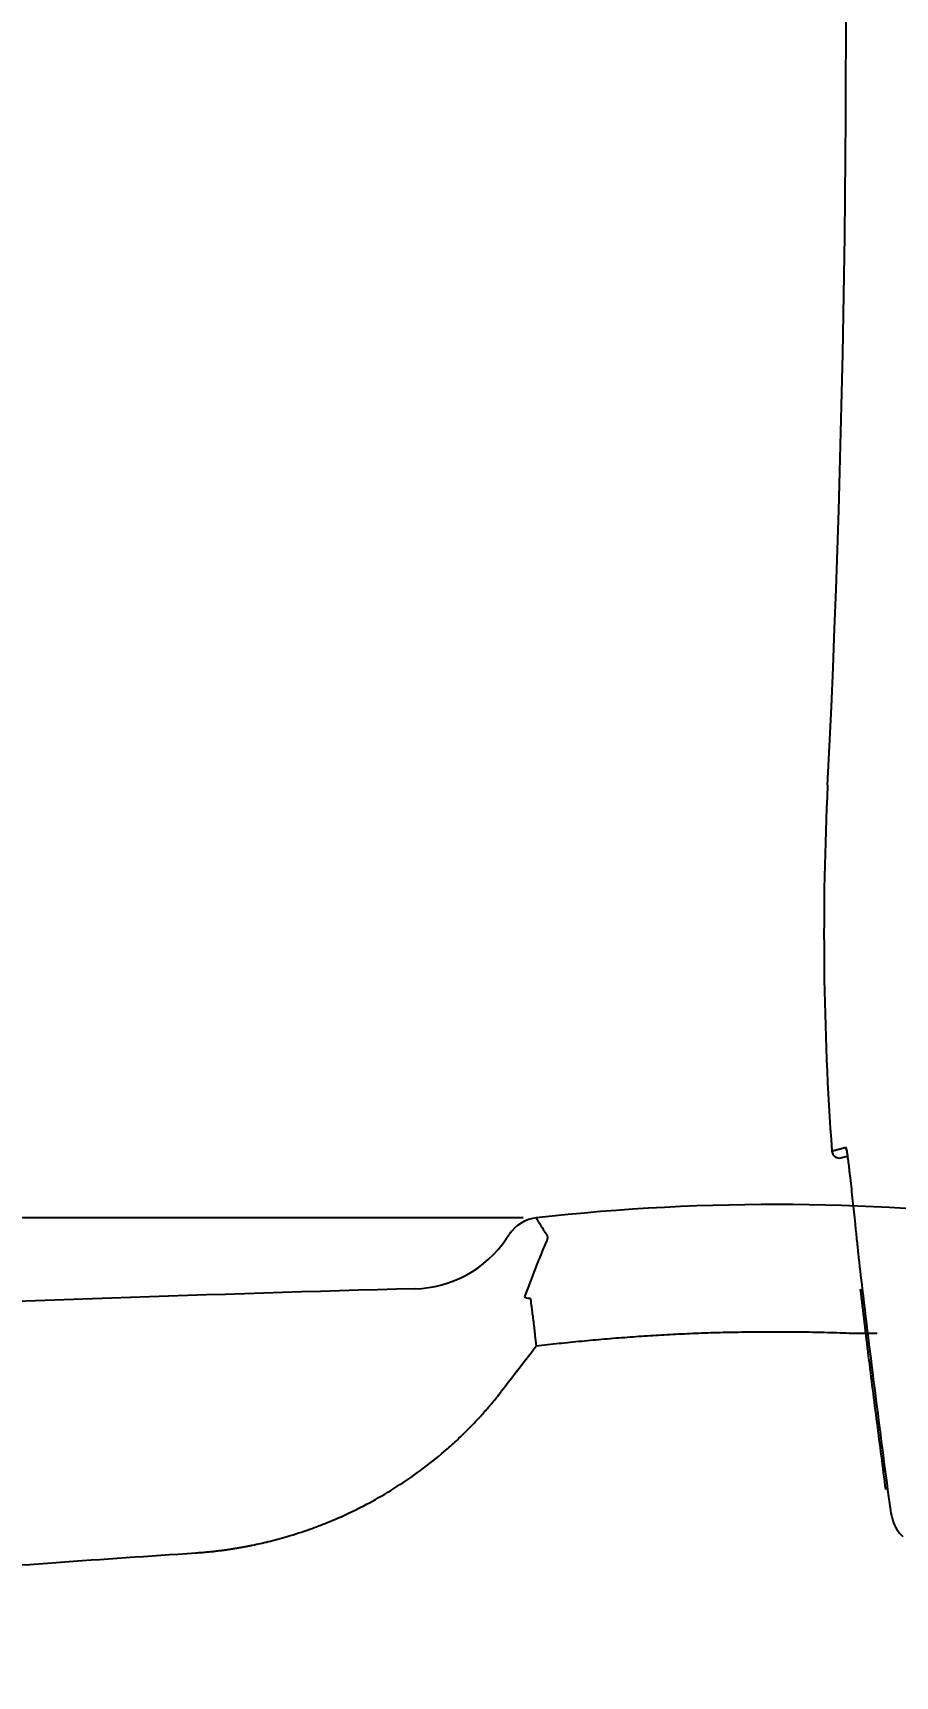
# Model space of a CAD drawing. Extents: x -4150 to 1921, y -105 to 2422.
# Drawn here: x -543.1 to -428.4, y 706.2 to 924.8 of the extents above; entities that cross this region are included whole.
import ezdxf

# ---------------------------------------------------------------- set-up
doc = ezdxf.new("R2010")
doc.units = 0
doc.header["$LTSCALE"] = 20
doc.header["$MEASUREMENT"] = 0
doc.layers.get('0').update_dxf_attribs({"linetype": 'CONTINUOUS'})
doc.layers.get('DEFPOINTS').update_dxf_attribs({"linetype": 'CONTINUOUS'})
doc.styles.get("Standard").update_dxf_attribs({"font": 'NanumGothic.ttf'})
doc.dimstyles.get("Standard").update_dxf_attribs({"dimtxt": 2.7, "dimasz": 2.5, "dimexe": 1.5, "dimexo": 1.5, "dimgap": 1.5, "dimtad": 1, "dimdec": 0, "dimlfac": 10, "dimzin": 0, "dimdsep": 46, "dimtxsty": 'Standard', "dimcen": 0, "dimclrt": 2, "dimadec": 0, "dimazin": 0, "dimtfac": 1, "dimtdec": 0, "dimtmove": 0, "dimatfit": 3, "dimfxl": 0, "dimtolj": 1, "dimtzin": 0, "dimarcsym": 0})

# ---------------------------------------------------------------- blocks, each defined once
blk = doc.blocks.new('*D22')
at = {"color": 3, "lineweight": -2}
for p, q in [((-477.91, 767.16), (-829.79, 767.16)), ((-823.79, 743.16), (-823.79, 529.6)), ((-823.79, 265.93), (-823.79, 479.48)), ((-696.08, 241.93), (-829.79, 241.93))]:
    blk.add_line(p, q, dxfattribs=at)
at = {"color": 3}
for points in [[(-827.79, 743.16), (-819.79, 743.16), (-823.79, 767.16)], [(-827.79, 265.93), (-819.79, 265.93), (-823.79, 241.93)]]:
    blk.add_solid(points, dxfattribs=at)
at = {"layer": 'DEFPOINTS', "color": 0}
for p in [(-476.11, 767.16), (-823.79, 241.93), (-694.28, 241.93)]:
    blk.add_point(p, dxfattribs=at)
at = {"color": 2, "insert": (-823.79, 504.54), "char_height": 24, "attachment_point": 5}
blk.add_mtext('\\A1;520', dxfattribs=at)
blk = doc.blocks.new('A$Cac67878c')
for centre, radius, start, end in [((-238.66, -1868.29), 1997.73, 81.82472, 82.67648), ((-238.66, -1868.29), 1997.73, 81.82472, 82.67648), ((-11.14, -284.55), 397.73, 81.1341, 81.8247), ((-11.14, -284.55), 397.73, 81.134, 81.8247), ((64.01, 107.31), 1, 78.4326, 179.9998), ((-11.14, -284.55), 400, 72.1688, 79.1442), ((723.77, 2000.16), 2000, 252.16883, 261.74013)]:
    blk.add_arc(centre, radius, start, end)
for points, knots in [([(15.99, 113.15), (15.08, 113.2), (13.75, 113.28), (12.6, 112.66), (12.23, 112.46)], [0, 0, 0, 0, 0.682719, 1, 1, 1, 1]), ([(18.85, 113), (20.33, 112.81), (23.29, 112.42), (27.72, 111.83), (32.16, 111.23), (36.59, 110.62), (41.02, 110), (43.98, 109.57), (45.45, 109.36)], [0, 0, 0, 0, 0.166624, 0.333264, 0.499922, 0.666598, 0.83329, 1, 1, 1, 1]), ([(63.79, 106.38), (63.72, 106.38), (63.54, 106.4), (63.03, 106.46), (62.28, 106.55), (61.27, 106.7), (60.09, 106.88), (58.69, 107.09), (57.17, 107.33), (55.63, 107.57), (53.93, 107.84), (52.09, 108.13), (50.79, 108.33), (50.16, 108.43)], [0, 0, 0, 0, 0.04752, 0.122084, 0.228385, 0.312896, 0.406378, 0.513715, 0.610148, 0.696826, 0.790159, 0.899436, 1, 1, 1, 1]), ([(63.01, 107.31), (63.01, 107.28), (63.01, 107.24), (63.01, 106.59), (63.01, 106.46)], [0, 0, 0, 0, 0.7917391, 1, 1, 1, 1]), ([(64.2, 108.29), (64.2, 108.29), (64.2, 108.29), (64.2, 108.27), (64.2, 108.25), (64.2, 108.21), (64.2, 108.16), (64.2, 108.1), (64.2, 108.03), (64.2, 107.95), (64.2, 107.87), (64.2, 107.77), (64.2, 107.65), (64.2, 107.53), (64.2, 107.4), (64.2, 107.26), (64.2, 107.11), (64.2, 106.95), (64.2, 106.77), (64.2, 106.59), (64.2, 106.46), (64.2, 106.39)], [0, 0, 0, 0, 0.052862, 0.105698, 0.158509, 0.211294, 0.264054, 0.316788, 0.369496, 0.422179, 0.474836, 0.527467, 0.580073, 0.632653, 0.685208, 0.737737, 0.790241, 0.842719, 0.895172, 0.947599, 1, 1, 1, 1]), ([(64.2, 106.39), (64.12, 106.4), (63.98, 106.42), (63.84, 106.39), (63.78, 106.38)], [0, 0, 0, 0, 0.562846, 1, 1, 1, 1]), ([(64.2, 106.39), (64.19, 106.38), (64.17, 106.37), (64.05, 106.36), (63.94, 106.37), (63.83, 106.38), (63.79, 106.38)], [0, 0, 0, 0, 0.366214, 0.650164, 0.847714, 1, 1, 1, 1])]:
    blk.add_open_spline(points, degree=3, knots=knots)
blk = doc.blocks.new('*D23')
at = {"color": 3, "lineweight": -2}
for p, q in [((-453.87, 1179.89), (-928.83, 1179.89)), ((-922.83, 1155.89), (-922.83, 735.97)), ((-922.83, 265.93), (-922.83, 685.84)), ((-716.08, 241.93), (-928.83, 241.93))]:
    blk.add_line(p, q, dxfattribs=at)
at = {"color": 3}
for points in [[(-926.83, 1155.89), (-918.83, 1155.89), (-922.83, 1179.89)], [(-926.83, 265.93), (-918.83, 265.93), (-922.83, 241.93)]]:
    blk.add_solid(points, dxfattribs=at)
at = {"layer": 'DEFPOINTS', "color": 0}
for p in [(-922.83, 1179.89), (-452.07, 1179.89), (-714.28, 241.93)]:
    blk.add_point(p, dxfattribs=at)
at = {"color": 2, "insert": (-922.83, 710.91), "char_height": 24, "attachment_point": 5}
blk.add_mtext('\\A1;940', dxfattribs=at)

msp = doc.modelspace()

# ---------------------------------------------------------------- linework, layer by layer
msp.add_line((-479.74, 764.98), (-480.21, 764.28))
for centre, radius, start, end in [((-444.46, 484.93), 284, 82.5947, 96.4081), ((-475.6, 762.18), 5, 95.892, 146.3155), ((-492.62, 772.72), 15, 271.2292, 326.3132), ((-357.53, -4240.46), 5000, 91.54347, 93.39813)]:
    msp.add_arc(centre, radius, start, end)
for points, knots in [([(-474.62, 764.63), (-474.68, 764.74), (-474.8, 764.94), (-474.98, 765.23), (-475.14, 765.49), (-475.28, 765.72), (-475.4, 765.91), (-475.51, 766.09), (-475.61, 766.26), (-475.71, 766.43), (-475.81, 766.58), (-475.93, 766.78), (-476.05, 766.98), (-476.13, 767.11), (-476.17, 767.17), (-476.16, 767.15), (-476.16, 767.15)], [0, 0, 0, 0, 0.062684, 0.125467, 0.18835, 0.245857, 0.302725, 0.347156, 0.40119, 0.462026, 0.52319, 0.584681, 0.723171, 0.861292, 0.997769, 1, 1, 1, 1]), ([(-477.68, 756.65), (-477.21, 757.89), (-476.74, 759.13), (-476.01, 761), (-475.77, 761.62), (-475.27, 762.87), (-475.01, 763.49), (-474.73, 764.11)], [0, 0, 0, 0, 0.5, 0.5, 0.75, 0.75, 1, 1, 1, 1]), ([(-474.68, 764.29), (-474.68, 764.32), (-474.66, 764.37), (-474.65, 764.43), (-474.63, 764.48), (-474.62, 764.53), (-474.62, 764.57), (-474.61, 764.6), (-474.61, 764.62), (-474.61, 764.63), (-474.62, 764.63)], [0, 0, 0, 0, 0.126092, 0.251908, 0.377429, 0.502632, 0.627504, 0.752031, 0.8762, 1, 1, 1, 1]), ([(-476.94, 756.42), (-476.94, 756.4), (-476.93, 756.35), (-476.91, 756.26), (-476.9, 756.16), (-476.88, 756.01), (-476.86, 755.79), (-476.83, 755.52), (-476.79, 755.21), (-476.73, 754.74), (-476.63, 754.03), (-476.52, 753.13), (-476.42, 752.31), (-476.36, 751.73), (-476.33, 751.38), (-476.29, 751.08), (-476.25, 750.75), (-476.21, 750.4), (-476.17, 750.18), (-476.16, 750.07)], [0, 0, 0, 0, 0.027287, 0.057159, 0.089676, 0.124894, 0.187184, 0.250426, 0.299478, 0.375899, 0.501153, 0.633343, 0.751412, 0.814018, 0.845262, 0.876468, 0.921924, 0.963059, 1, 1, 1, 1]), ([(-433.72, 751.76), (-434.26, 751.78), (-435.35, 751.82), (-436.99, 751.87), (-438.62, 751.91), (-440.25, 751.94), (-441.89, 751.96), (-443.52, 751.97), (-445.16, 751.97), (-446.79, 751.96), (-448.43, 751.94), (-450.06, 751.91), (-451.69, 751.88), (-453.33, 751.83), (-455.43, 751.75), (-458, 751.63), (-461.03, 751.46), (-464.06, 751.25), (-467.09, 751.01), (-470.12, 750.73), (-473.14, 750.43), (-475.15, 750.19), (-476.16, 750.07)], [0, 0, 0, 0, 0.038453, 0.0769, 0.115342, 0.153781, 0.192219, 0.230656, 0.269094, 0.307535, 0.34598, 0.384431, 0.422889, 0.461355, 0.499831, 0.571322, 0.642784, 0.714228, 0.785662, 0.857095, 0.928538, 1, 1, 1, 1]), ([(-476.16, 750.07), (-477.09, 748.86), (-478.64, 746.86), (-480.19, 744.85), (-480.81, 744.05)], [0, 0, 0, 0, 0.602294, 1, 1, 1, 1]), ([(-430.82, 751.73), (-430.82, 751.74), (-430.88, 751.76), (-431.17, 751.78), (-431.39, 751.79), (-431.95, 751.79), (-432.3, 751.79), (-433.01, 751.78), (-433.38, 751.77), (-433.72, 751.76)], [0, 0, 0, 0, 0.25, 0.25, 0.5, 0.5, 0.75, 0.75, 1, 1, 1, 1]), ([(-521.44, 722.59), (-521.19, 722.61), (-520.71, 722.64), (-520, 722.71), (-519.32, 722.77), (-518.66, 722.85), (-518.03, 722.92), (-517.43, 723.01), (-516.85, 723.09), (-516.29, 723.18), (-515.76, 723.26), (-515.26, 723.35), (-514.78, 723.44), (-514.32, 723.53), (-513.34, 723.73), (-511.65, 724.11), (-509.1, 724.79), (-506.48, 725.65), (-503.73, 726.69), (-500.94, 727.91), (-496.71, 730.07), (-492.45, 732.78), (-488.85, 735.65), (-486.84, 737.44), (-485.39, 738.84), (-484.09, 740.18), (-482.94, 741.46), (-481.87, 742.71), (-481.19, 743.56), (-480.81, 744.05)], [0, 0, 0, 0, 0.015547, 0.030569, 0.045066, 0.059038, 0.072485, 0.085409, 0.097808, 0.109683, 0.121034, 0.131861, 0.142163, 0.15194, 0.161193, 0.205527, 0.261746, 0.328436, 0.380533, 0.448143, 0.521029, 0.681467, 0.767095, 0.812621, 0.852075, 0.895406, 0.930991, 0.960665, 1, 1, 1, 1]), ([(-669.85, 709.72), (-645.16, 712.39), (-620.45, 714.77), (-583.34, 717.98), (-570.97, 718.99), (-546.21, 720.89), (-533.83, 721.77), (-521.44, 722.59)], [0, 0, 0, 0, 0.5, 0.5, 0.75, 0.75, 1, 1, 1, 1])]:
    msp.add_open_spline(points, degree=3, knots=knots)
for points in [[(-474.73, 764.11), (-474.72, 764.14), (-474.71, 764.17), (-474.7, 764.21)], [(-474.68, 764.29), (-474.69, 764.27), (-474.7, 764.24), (-474.7, 764.21)], [(-476.94, 756.42), (-477.33, 756.44), (-477.73, 756.51), (-477.68, 756.65)]]:
    msp.add_open_spline(points, degree=3)

# ---------------------------------------------------------------- block references
at = {"rotation": 105}
msp.add_blockref('A$Cac67878c', (-315.63, 742.06), dxfattribs=at)

# ---------------------------------------------------------------- dimensions: what is measured, and where the dimension line sits
dim = msp.add_linear_dim(base=(-922.83, 1179.89), p1=(-714.28, 241.93), p2=(-452.07, 1179.89), angle=90, text='940', dimstyle='Standard', override={"dimscale": 1.2, "dimtxt": 20, "dimasz": 20, "dimexe": 5, "dimgap": 10, "dimtih": 1, "dimtoh": 1, "dimlfac": 1, "dimzin": 12, "dimclrd": 3, "dimclre": 3, "dimazin": 2, "dimarcsym": 1})
dim.commit()
dim.dimension.update_dxf_attribs({"geometry": '*D23', "text_midpoint": (-922.83, 710.91), "dimtype": 160})
dim = msp.add_linear_dim(base=(-823.79, 241.93), p1=(-476.11, 767.16), p2=(-694.28, 241.93), angle=90, text='520', dimstyle='Standard', override={"dimscale": 1.2, "dimtxt": 20, "dimasz": 20, "dimexe": 5, "dimgap": 10, "dimtih": 1, "dimtoh": 1, "dimlfac": 1, "dimzin": 12, "dimclrd": 3, "dimclre": 3, "dimazin": 2, "dimarcsym": 1})
dim.commit()
dim.dimension.update_dxf_attribs({"geometry": '*D22', "text_midpoint": (-823.79, 504.54)})

doc.saveas('drawing.dxf')
